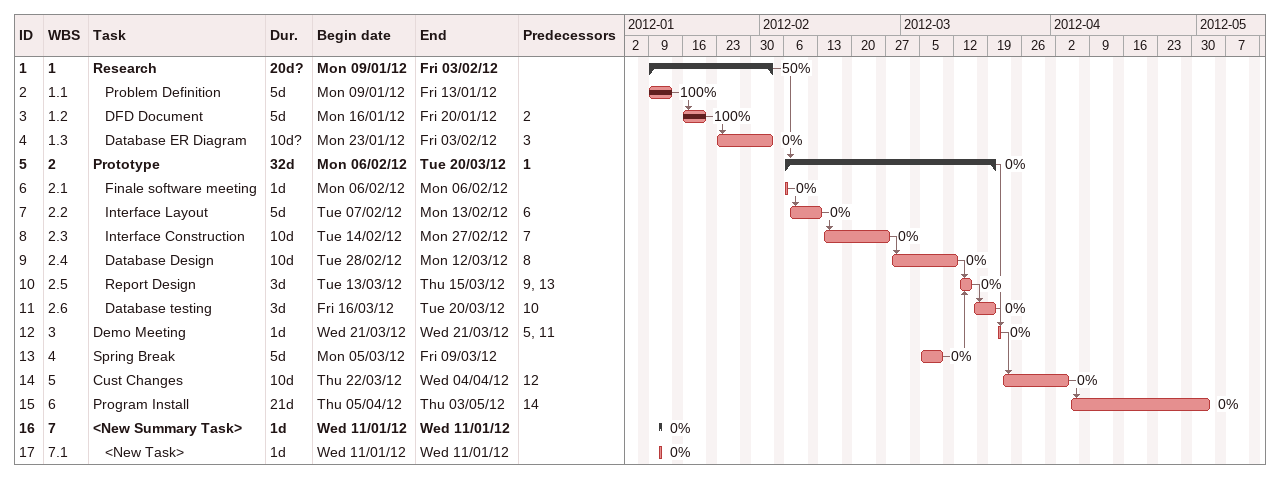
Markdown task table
| ID | WBS | Task | Duration | Start | Finish | Predecessors | % complete |
|---|---|---|---|---|---|---|---|
| 1 | 1 | **Research** | 20d? | 2012-01-09 | 2012-02-03 |  | 50 |
| 2 | 1.1 | Problem Definition | 5d | 2012-01-09 | 2012-01-13 |  | 100 |
| 3 | 1.2 | DFD Document | 5d | 2012-01-16 | 2012-01-20 | 2 | 100 |
| 4 | 1.3 | Database ER Diagram | 10d? | 2012-01-23 | 2012-02-03 | 3 | 0 |
| 5 | 2 | **Prototype** | 32d | 2012-02-06 | 2012-03-20 | 1 | 0 |
| 6 | 2.1 | Finale software meeting | 1d | 2012-02-06 | 2012-02-06 |  | 0 |
| 7 | 2.2 | Interface Layout | 5d | 2012-02-07 | 2012-02-13 | 6 | 0 |
| 8 | 2.3 | Interface Construction | 10d | 2012-02-14 | 2012-02-27 | 7 | 0 |
| 9 | 2.4 | Database Design | 10d | 2012-02-28 | 2012-03-12 | 8 | 0 |
| 10 | 2.5 | Report Design | 3d | 2012-03-13 | 2012-03-15 | 9, 13 | 0 |
| 11 | 2.6 | Database testing | 3d | 2012-03-16 | 2012-03-20 | 10 | 0 |
| 12 | 3 | Demo Meeting | 1d | 2012-03-21 | 2012-03-21 | 5, 11 | 0 |
| 13 | 4 | Spring Break | 5d | 2012-03-05 | 2012-03-09 |  | 0 |
| 14 | 5 | Cust Changes | 10d | 2012-03-22 | 2012-04-04 | 12 | 0 |
| 15 | 6 | Program Install | 21d | 2012-04-05 | 2012-05-03 | 14 | 0 |
| 16 | 7 | **<New Summary Task>** | 1d | 2012-01-11 | 2012-01-11 |  | 0 |
| 17 | 7.1 | <New Task> | 1d | 2012-01-11 | 2012-01-11 |  | 0 |
